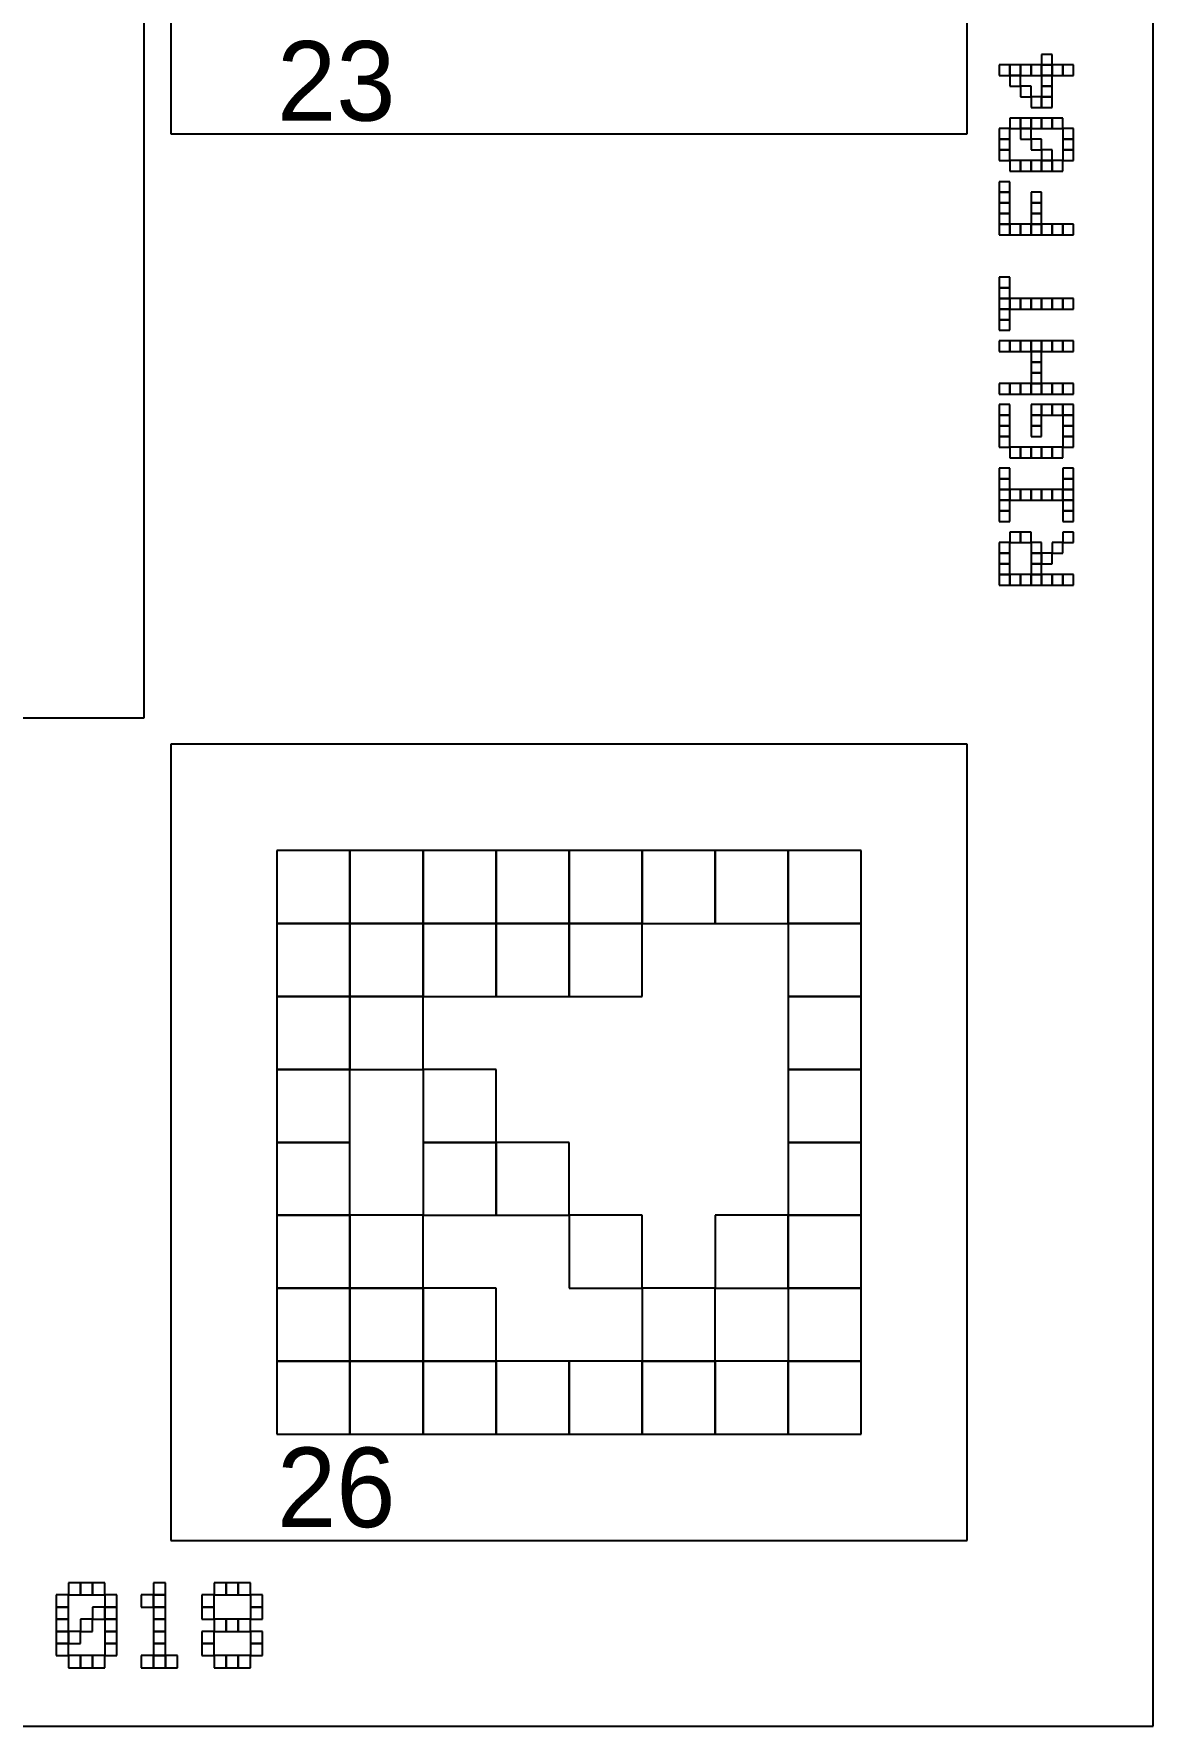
# Model space of a CAD drawing. Extents: x 0 to 150, y -8 to 159.
# Drawn here: x 107.8 to 150, y 0 to 63.8 of the extents above; entities that cross this region are included whole.
import ezdxf

# ---------------------------------------------------------------- set-up
doc = ezdxf.new("R2010")
doc.units = 0
for name, color, linetype in [('BLACK_POCKET', 7, 'CONTINUOUS'), ('BOARD_TEXT', 2, 'CONTINUOUS'), ('CUT', 1, 'CONTINUOUS'), ('LABEL', 3, 'CONTINUOUS'), ('QUIET_ZONE', 4, 'CONTINUOUS'), ('TAG_BOUNDARY', 8, 'CONTINUOUS')]:
    doc.layers.add(name, color=color, linetype=linetype)

msp = doc.modelspace()

# ---------------------------------------------------------------- linework, layer by layer
at = {"layer": 'BLACK_POCKET'}
for p, q in [((119.75, 33), (117, 33)), ((117, 33), (117, 30.25)), ((119.75, 30.25), (119.75, 33)), ((122.5, 33), (119.75, 33)), ((119.75, 33), (119.75, 30.25)), ((122.5, 30.25), (122.5, 33)), ((125.25, 33), (122.5, 33)), ((122.5, 33), (122.5, 30.25)), ((125.25, 30.25), (125.25, 33)), ((128, 33), (125.25, 33)), ((125.25, 33), (125.25, 30.25)), ((128, 30.25), (128, 33)), ((130.75, 33), (128, 33)), ((128, 33), (128, 30.25)), ((130.75, 30.25), (130.75, 33)), ((133.5, 33), (130.75, 33)), ((130.75, 33), (130.75, 30.25)), ((133.5, 30.25), (133.5, 33)), ((136.25, 33), (133.5, 33)), ((133.5, 33), (133.5, 30.25)), ((136.25, 30.25), (136.25, 33)), ((139, 33), (136.25, 33)), ((136.25, 33), (136.25, 30.25)), ((139, 30.25), (139, 33)), ((117, 30.25), (119.75, 30.25)), ((119.75, 30.25), (117, 30.25)), ((117, 30.25), (117, 27.5)), ((119.75, 30.25), (122.5, 30.25)), ((119.75, 27.5), (119.75, 30.25)), ((122.5, 30.25), (119.75, 30.25)), ((119.75, 30.25), (119.75, 27.5)), ((122.5, 30.25), (125.25, 30.25)), ((122.5, 27.5), (122.5, 30.25)), ((125.25, 30.25), (122.5, 30.25)), ((122.5, 30.25), (122.5, 27.5)), ((125.25, 30.25), (128, 30.25)), ((125.25, 27.5), (125.25, 30.25)), ((128, 30.25), (125.25, 30.25)), ((125.25, 30.25), (125.25, 27.5)), ((128, 30.25), (130.75, 30.25)), ((128, 27.5), (128, 30.25)), ((130.75, 30.25), (128, 30.25)), ((128, 30.25), (128, 27.5)), ((130.75, 30.25), (133.5, 30.25)), ((130.75, 27.5), (130.75, 30.25)), ((133.5, 30.25), (136.25, 30.25)), ((136.25, 30.25), (139, 30.25)), ((139, 30.25), (136.25, 30.25)), ((136.25, 30.25), (136.25, 27.5)), ((139, 27.5), (139, 30.25)), ((117, 27.5), (119.75, 27.5)), ((119.75, 27.5), (117, 27.5)), ((117, 27.5), (117, 24.75)), ((119.75, 27.5), (122.5, 27.5)), ((119.75, 24.75), (119.75, 27.5)), ((122.5, 27.5), (119.75, 27.5)), ((119.75, 27.5), (119.75, 24.75)), ((122.5, 27.5), (125.25, 27.5)), ((122.5, 24.75), (122.5, 27.5)), ((125.25, 27.5), (128, 27.5)), ((128, 27.5), (130.75, 27.5)), ((136.25, 27.5), (139, 27.5)), ((139, 27.5), (136.25, 27.5)), ((136.25, 27.5), (136.25, 24.75)), ((139, 24.75), (139, 27.5)), ((117, 24.75), (119.75, 24.75)), ((119.75, 24.75), (117, 24.75)), ((117, 24.75), (117, 22)), ((119.75, 24.75), (122.5, 24.75)), ((119.75, 22), (119.75, 24.75)), ((125.25, 24.75), (122.5, 24.75)), ((122.5, 24.75), (122.5, 22)), ((125.25, 22), (125.25, 24.75)), ((136.25, 24.75), (139, 24.75)), ((139, 24.75), (136.25, 24.75)), ((136.25, 24.75), (136.25, 22)), ((139, 22), (139, 24.75)), ((117, 22), (119.75, 22)), ((119.75, 22), (117, 22)), ((117, 22), (117, 19.25)), ((119.75, 19.25), (119.75, 22)), ((122.5, 22), (125.25, 22)), ((125.25, 22), (122.5, 22)), ((122.5, 22), (122.5, 19.25)), ((125.25, 19.25), (125.25, 22)), ((128, 22), (125.25, 22)), ((125.25, 22), (125.25, 19.25)), ((128, 19.25), (128, 22)), ((136.25, 22), (139, 22)), ((139, 22), (136.25, 22)), ((136.25, 22), (136.25, 19.25)), ((139, 19.25), (139, 22)), ((117, 19.25), (119.75, 19.25)), ((119.75, 19.25), (117, 19.25)), ((117, 19.25), (117, 16.5)), ((119.75, 16.5), (119.75, 19.25)), ((122.5, 19.25), (119.75, 19.25)), ((119.75, 19.25), (119.75, 16.5)), ((122.5, 19.25), (125.25, 19.25)), ((122.5, 16.5), (122.5, 19.25)), ((125.25, 19.25), (128, 19.25)), ((130.75, 19.25), (128, 19.25)), ((128, 19.25), (128, 16.5)), ((130.75, 16.5), (130.75, 19.25)), ((136.25, 19.25), (133.5, 19.25)), ((133.5, 19.25), (133.5, 16.5)), ((136.25, 19.25), (139, 19.25)), ((136.25, 16.5), (136.25, 19.25)), ((139, 19.25), (136.25, 19.25)), ((136.25, 19.25), (136.25, 16.5)), ((139, 16.5), (139, 19.25)), ((117, 16.5), (119.75, 16.5)), ((119.75, 16.5), (117, 16.5)), ((117, 16.5), (117, 13.75)), ((119.75, 16.5), (122.5, 16.5)), ((119.75, 13.75), (119.75, 16.5)), ((122.5, 16.5), (119.75, 16.5)), ((119.75, 16.5), (119.75, 13.75)), ((122.5, 13.75), (122.5, 16.5)), ((125.25, 16.5), (122.5, 16.5)), ((122.5, 16.5), (122.5, 13.75)), ((125.25, 13.75), (125.25, 16.5)), ((128, 16.5), (130.75, 16.5)), ((133.5, 16.5), (130.75, 16.5)), ((130.75, 16.5), (130.75, 13.75)), ((133.5, 16.5), (136.25, 16.5)), ((133.5, 13.75), (133.5, 16.5)), ((136.25, 16.5), (139, 16.5)), ((139, 16.5), (136.25, 16.5)), ((136.25, 16.5), (136.25, 13.75)), ((139, 13.75), (139, 16.5)), ((117, 13.75), (119.75, 13.75)), ((119.75, 13.75), (117, 13.75)), ((117, 13.75), (117, 11)), ((119.75, 13.75), (122.5, 13.75)), ((119.75, 11), (119.75, 13.75)), ((122.5, 13.75), (119.75, 13.75)), ((119.75, 13.75), (119.75, 11)), ((122.5, 13.75), (125.25, 13.75)), ((122.5, 11), (122.5, 13.75)), ((125.25, 13.75), (122.5, 13.75)), ((122.5, 13.75), (122.5, 11)), ((125.25, 11), (125.25, 13.75)), ((128, 13.75), (125.25, 13.75)), ((125.25, 13.75), (125.25, 11)), ((128, 11), (128, 13.75)), ((130.75, 13.75), (128, 13.75)), ((128, 13.75), (128, 11)), ((130.75, 13.75), (133.5, 13.75)), ((130.75, 11), (130.75, 13.75)), ((133.5, 13.75), (130.75, 13.75)), ((130.75, 13.75), (130.75, 11)), ((133.5, 11), (133.5, 13.75)), ((136.25, 13.75), (133.5, 13.75)), ((133.5, 13.75), (133.5, 11)), ((136.25, 13.75), (139, 13.75)), ((136.25, 11), (136.25, 13.75)), ((139, 13.75), (136.25, 13.75)), ((136.25, 13.75), (136.25, 11)), ((139, 11), (139, 13.75)), ((117, 11), (119.75, 11)), ((119.75, 11), (122.5, 11)), ((122.5, 11), (125.25, 11)), ((125.25, 11), (128, 11)), ((128, 11), (130.75, 11)), ((130.75, 11), (133.5, 11)), ((133.5, 11), (136.25, 11)), ((136.25, 11), (139, 11))]:
    msp.add_line(p, q, dxfattribs=at)
at = {"layer": 'BOARD_TEXT'}
for p, q in [((144.6, 62.6), (144.2, 62.6)), ((144.2, 62.6), (144.2, 62.2)), ((144.6, 62.2), (144.6, 62.6)), ((145, 62.6), (144.6, 62.6)), ((144.6, 62.6), (144.6, 62.2)), ((145, 62.2), (145, 62.6)), ((145.4, 62.6), (145, 62.6)), ((145, 62.6), (145, 62.2)), ((145.4, 62.2), (145.4, 62.6)), ((145.8, 62.6), (145.4, 62.6)), ((145.4, 62.6), (145.4, 62.2)), ((146.2, 63), (145.8, 63)), ((145.8, 63), (145.8, 62.6)), ((145.8, 62.2), (145.8, 62.6)), ((146.2, 62.6), (145.8, 62.6)), ((145.8, 62.6), (145.8, 62.2)), ((145.8, 62.6), (146.2, 62.6)), ((146.2, 62.6), (146.2, 63)), ((146.2, 62.2), (146.2, 62.6)), ((146.6, 62.6), (146.2, 62.6)), ((146.2, 62.6), (146.2, 62.2)), ((146.6, 62.2), (146.6, 62.6)), ((147, 62.6), (146.6, 62.6)), ((146.6, 62.6), (146.6, 62.2)), ((147, 62.2), (147, 62.6)), ((144.2, 62.2), (144.6, 62.2)), ((145, 62.2), (144.6, 62.2)), ((144.6, 62.2), (144.6, 61.8)), ((144.6, 62.2), (145, 62.2)), ((145, 61.8), (145, 62.2)), ((145, 62.2), (145.4, 62.2)), ((145.4, 62.2), (145.8, 62.2)), ((146.2, 62.2), (145.8, 62.2)), ((145.8, 62.2), (145.8, 61.8)), ((145.8, 62.2), (146.2, 62.2)), ((146.2, 61.8), (146.2, 62.2)), ((146.2, 62.2), (146.6, 62.2)), ((146.6, 62.2), (147, 62.2)), ((144.6, 61.8), (145, 61.8)), ((145.4, 61.8), (145, 61.8)), ((145, 61.8), (145, 61.4)), ((145, 61.4), (145.4, 61.4)), ((145.4, 61.4), (145.4, 61.8)), ((145.8, 61.4), (145.4, 61.4)), ((145.4, 61.4), (145.4, 61)), ((146.2, 61.8), (145.8, 61.8)), ((145.8, 61.8), (145.8, 61.4)), ((145.8, 61.8), (146.2, 61.8)), ((145.8, 61), (145.8, 61.4)), ((146.2, 61.4), (145.8, 61.4)), ((145.8, 61.4), (145.8, 61)), ((145.8, 61.4), (146.2, 61.4)), ((146.2, 61.4), (146.2, 61.8)), ((146.2, 61), (146.2, 61.4)), ((145, 60.6), (144.6, 60.6)), ((144.6, 60.6), (144.6, 60.2)), ((145, 60.2), (145, 60.6)), ((145.4, 60.6), (145, 60.6)), ((145, 60.6), (145, 60.2)), ((145.4, 61), (145.8, 61)), ((145.4, 60.2), (145.4, 60.6)), ((145.8, 60.6), (145.4, 60.6)), ((145.4, 60.6), (145.4, 60.2)), ((145.8, 61), (146.2, 61)), ((145.8, 60.2), (145.8, 60.6)), ((146.2, 60.6), (145.8, 60.6)), ((145.8, 60.6), (145.8, 60.2)), ((146.2, 60.2), (146.2, 60.6)), ((146.6, 60.6), (146.2, 60.6)), ((146.2, 60.6), (146.2, 60.2)), ((146.6, 60.2), (146.6, 60.6)), ((144.6, 60.2), (144.2, 60.2)), ((144.2, 60.2), (144.2, 59.8)), ((144.6, 59.8), (144.6, 60.2)), ((144.6, 60.2), (145, 60.2)), ((145.4, 60.2), (145, 60.2)), ((145, 60.2), (145, 59.8)), ((145, 60.2), (145.4, 60.2)), ((145.4, 59.8), (145.4, 60.2)), ((145.4, 60.2), (145.8, 60.2)), ((145.8, 60.2), (146.2, 60.2)), ((146.2, 60.2), (146.6, 60.2)), ((147, 60.2), (146.6, 60.2)), ((146.6, 60.2), (146.6, 59.8)), ((147, 59.8), (147, 60.2)), ((144.6, 59.8), (144.2, 59.8)), ((144.2, 59.8), (144.2, 59.4)), ((144.2, 59.8), (144.6, 59.8)), ((144.6, 59.4), (144.2, 59.4)), ((144.2, 59.4), (144.2, 59)), ((144.2, 59.4), (144.6, 59.4)), ((144.6, 59.4), (144.6, 59.8)), ((144.6, 59), (144.6, 59.4)), ((145, 59.8), (145.4, 59.8)), ((145.8, 59.8), (145.4, 59.8)), ((145.4, 59.8), (145.4, 59.4)), ((145.4, 59.4), (145.8, 59.4)), ((145.8, 59.4), (145.8, 59.8)), ((146.2, 59.4), (145.8, 59.4)), ((145.8, 59.4), (145.8, 59)), ((146.2, 59), (146.2, 59.4)), ((147, 59.8), (146.6, 59.8)), ((146.6, 59.8), (146.6, 59.4)), ((146.6, 59.8), (147, 59.8)), ((147, 59.4), (146.6, 59.4)), ((146.6, 59.4), (146.6, 59)), ((146.6, 59.4), (147, 59.4)), ((147, 59.4), (147, 59.8)), ((147, 59), (147, 59.4)), ((144.2, 59), (144.6, 59)), ((145, 59), (144.6, 59)), ((144.6, 59), (144.6, 58.6)), ((145, 58.6), (145, 59)), ((145.4, 59), (145, 59)), ((145, 59), (145, 58.6)), ((145.4, 58.6), (145.4, 59)), ((145.8, 59), (145.4, 59)), ((145.4, 59), (145.4, 58.6)), ((145.8, 58.6), (145.8, 59)), ((146.2, 59), (145.8, 59)), ((145.8, 59), (145.8, 58.6)), ((145.8, 59), (146.2, 59)), ((146.2, 58.6), (146.2, 59)), ((146.6, 59), (146.2, 59)), ((146.2, 59), (146.2, 58.6)), ((146.6, 58.6), (146.6, 59)), ((146.6, 59), (147, 59)), ((144.6, 58.2), (144.2, 58.2)), ((144.2, 58.2), (144.2, 57.8)), ((144.6, 58.6), (145, 58.6)), ((144.6, 57.8), (144.6, 58.2)), ((145, 58.6), (145.4, 58.6)), ((145.4, 58.6), (145.8, 58.6)), ((145.8, 58.6), (146.2, 58.6)), ((146.2, 58.6), (146.6, 58.6)), ((144.6, 57.8), (144.2, 57.8)), ((144.2, 57.8), (144.2, 57.4)), ((144.2, 57.8), (144.6, 57.8)), ((144.6, 57.4), (144.2, 57.4)), ((144.2, 57.4), (144.2, 57)), ((144.2, 57.4), (144.6, 57.4)), ((144.6, 57.4), (144.6, 57.8)), ((144.6, 57), (144.6, 57.4)), ((145.8, 57.8), (145.4, 57.8)), ((145.4, 57.8), (145.4, 57.4)), ((145.8, 57.4), (145.4, 57.4)), ((145.4, 57.4), (145.4, 57)), ((145.4, 57.4), (145.8, 57.4)), ((145.8, 57.4), (145.8, 57.8)), ((145.8, 57), (145.8, 57.4)), ((144.6, 57), (144.2, 57)), ((144.2, 57), (144.2, 56.6)), ((144.2, 57), (144.6, 57)), ((144.6, 56.6), (144.6, 57)), ((145.8, 57), (145.4, 57)), ((145.4, 57), (145.4, 56.6)), ((145.4, 57), (145.8, 57)), ((145.8, 56.6), (145.8, 57)), ((144.6, 56.6), (144.2, 56.6)), ((144.2, 56.6), (144.2, 56.2)), ((144.2, 56.6), (144.6, 56.6)), ((144.2, 56.2), (144.6, 56.2)), ((144.6, 56.2), (144.6, 56.6)), ((145, 56.6), (144.6, 56.6)), ((144.6, 56.6), (144.6, 56.2)), ((144.6, 56.2), (145, 56.2)), ((145, 56.2), (145, 56.6)), ((145.4, 56.6), (145, 56.6)), ((145, 56.6), (145, 56.2)), ((145, 56.2), (145.4, 56.2)), ((145.4, 56.2), (145.4, 56.6)), ((145.8, 56.6), (145.4, 56.6)), ((145.4, 56.6), (145.4, 56.2)), ((145.4, 56.6), (145.8, 56.6)), ((145.4, 56.2), (145.8, 56.2)), ((145.8, 56.2), (145.8, 56.6)), ((146.2, 56.6), (145.8, 56.6)), ((145.8, 56.6), (145.8, 56.2)), ((145.8, 56.2), (146.2, 56.2)), ((146.2, 56.2), (146.2, 56.6)), ((146.6, 56.6), (146.2, 56.6)), ((146.2, 56.6), (146.2, 56.2)), ((146.2, 56.2), (146.6, 56.2)), ((146.6, 56.2), (146.6, 56.6)), ((147, 56.6), (146.6, 56.6)), ((146.6, 56.6), (146.6, 56.2)), ((146.6, 56.2), (147, 56.2)), ((147, 56.2), (147, 56.6)), ((144.6, 54.6), (144.2, 54.6)), ((144.2, 54.6), (144.2, 54.2)), ((144.6, 54.2), (144.6, 54.6)), ((144.6, 54.2), (144.2, 54.2)), ((144.2, 54.2), (144.2, 53.8)), ((144.2, 54.2), (144.6, 54.2)), ((144.6, 53.8), (144.2, 53.8)), ((144.2, 53.8), (144.2, 53.4)), ((144.2, 53.8), (144.6, 53.8)), ((144.6, 53.8), (144.6, 54.2)), ((144.6, 53.4), (144.6, 53.8)), ((145, 53.8), (144.6, 53.8)), ((144.6, 53.8), (144.6, 53.4)), ((145, 53.4), (145, 53.8)), ((145.4, 53.8), (145, 53.8)), ((145, 53.8), (145, 53.4)), ((145.4, 53.4), (145.4, 53.8)), ((145.8, 53.8), (145.4, 53.8)), ((145.4, 53.8), (145.4, 53.4)), ((145.8, 53.4), (145.8, 53.8)), ((146.2, 53.8), (145.8, 53.8)), ((145.8, 53.8), (145.8, 53.4)), ((146.2, 53.4), (146.2, 53.8)), ((146.6, 53.8), (146.2, 53.8)), ((146.2, 53.8), (146.2, 53.4)), ((146.6, 53.4), (146.6, 53.8)), ((147, 53.8), (146.6, 53.8)), ((146.6, 53.8), (146.6, 53.4)), ((147, 53.4), (147, 53.8)), ((144.6, 53.4), (144.2, 53.4)), ((144.2, 53.4), (144.2, 53)), ((144.2, 53.4), (144.6, 53.4)), ((144.6, 53), (144.2, 53)), ((144.2, 53), (144.2, 52.6)), ((144.2, 53), (144.6, 53)), ((144.6, 53), (144.6, 53.4)), ((144.6, 53.4), (145, 53.4)), ((144.6, 52.6), (144.6, 53)), ((145, 53.4), (145.4, 53.4)), ((145.4, 53.4), (145.8, 53.4)), ((145.8, 53.4), (146.2, 53.4)), ((146.2, 53.4), (146.6, 53.4)), ((146.6, 53.4), (147, 53.4)), ((144.2, 52.6), (144.6, 52.6)), ((144.6, 52.2), (144.2, 52.2)), ((144.2, 52.2), (144.2, 51.8)), ((144.2, 51.8), (144.6, 51.8)), ((144.6, 51.8), (144.6, 52.2)), ((145, 52.2), (144.6, 52.2)), ((144.6, 52.2), (144.6, 51.8)), ((144.6, 51.8), (145, 51.8)), ((145, 51.8), (145, 52.2)), ((145.4, 52.2), (145, 52.2)), ((145, 52.2), (145, 51.8)), ((145, 51.8), (145.4, 51.8)), ((145.4, 51.8), (145.4, 52.2)), ((145.8, 52.2), (145.4, 52.2)), ((145.4, 52.2), (145.4, 51.8)), ((145.8, 51.8), (145.4, 51.8)), ((145.4, 51.8), (145.4, 51.4)), ((145.4, 51.8), (145.8, 51.8)), ((145.8, 51.8), (145.8, 52.2)), ((146.2, 52.2), (145.8, 52.2)), ((145.8, 52.2), (145.8, 51.8)), ((145.8, 51.4), (145.8, 51.8)), ((145.8, 51.8), (146.2, 51.8)), ((146.2, 51.8), (146.2, 52.2)), ((146.6, 52.2), (146.2, 52.2)), ((146.2, 52.2), (146.2, 51.8)), ((146.2, 51.8), (146.6, 51.8)), ((146.6, 51.8), (146.6, 52.2)), ((147, 52.2), (146.6, 52.2)), ((146.6, 52.2), (146.6, 51.8)), ((146.6, 51.8), (147, 51.8)), ((147, 51.8), (147, 52.2)), ((145.8, 51.4), (145.4, 51.4)), ((145.4, 51.4), (145.4, 51)), ((145.4, 51.4), (145.8, 51.4)), ((145.8, 51), (145.8, 51.4)), ((144.6, 50.6), (144.2, 50.6)), ((144.2, 50.6), (144.2, 50.2)), ((144.6, 50.2), (144.6, 50.6)), ((145, 50.6), (144.6, 50.6)), ((144.6, 50.6), (144.6, 50.2)), ((145, 50.2), (145, 50.6)), ((145.4, 50.6), (145, 50.6)), ((145, 50.6), (145, 50.2)), ((145.8, 51), (145.4, 51)), ((145.4, 51), (145.4, 50.6)), ((145.4, 51), (145.8, 51)), ((145.4, 50.2), (145.4, 50.6)), ((145.8, 50.6), (145.4, 50.6)), ((145.4, 50.6), (145.4, 50.2)), ((145.4, 50.6), (145.8, 50.6)), ((145.8, 50.6), (145.8, 51)), ((145.8, 50.2), (145.8, 50.6)), ((146.2, 50.6), (145.8, 50.6)), ((145.8, 50.6), (145.8, 50.2)), ((146.2, 50.2), (146.2, 50.6)), ((146.6, 50.6), (146.2, 50.6)), ((146.2, 50.6), (146.2, 50.2)), ((146.6, 50.2), (146.6, 50.6)), ((147, 50.6), (146.6, 50.6)), ((146.6, 50.6), (146.6, 50.2)), ((147, 50.2), (147, 50.6)), ((144.2, 50.2), (144.6, 50.2)), ((144.6, 49.8), (144.2, 49.8)), ((144.2, 49.8), (144.2, 49.4)), ((144.6, 50.2), (145, 50.2)), ((144.6, 49.4), (144.6, 49.8)), ((145, 50.2), (145.4, 50.2)), ((145.4, 50.2), (145.8, 50.2)), ((145.8, 49.8), (145.4, 49.8)), ((145.4, 49.8), (145.4, 49.4)), ((145.8, 50.2), (146.2, 50.2)), ((145.8, 49.4), (145.8, 49.8)), ((146.2, 49.8), (145.8, 49.8)), ((145.8, 49.8), (145.8, 49.4)), ((146.2, 50.2), (146.6, 50.2)), ((146.2, 49.4), (146.2, 49.8)), ((146.6, 49.8), (146.2, 49.8)), ((146.2, 49.8), (146.2, 49.4)), ((146.6, 50.2), (147, 50.2)), ((146.6, 49.4), (146.6, 49.8)), ((147, 49.8), (146.6, 49.8)), ((146.6, 49.8), (146.6, 49.4)), ((147, 49.4), (147, 49.8)), ((144.6, 49.4), (144.2, 49.4)), ((144.2, 49.4), (144.2, 49)), ((144.2, 49.4), (144.6, 49.4)), ((144.6, 49), (144.6, 49.4)), ((145.8, 49.4), (145.4, 49.4)), ((145.4, 49.4), (145.4, 49)), ((145.4, 49.4), (145.8, 49.4)), ((145.8, 49), (145.8, 49.4)), ((145.8, 49.4), (146.2, 49.4)), ((146.2, 49.4), (146.6, 49.4)), ((147, 49.4), (146.6, 49.4)), ((146.6, 49.4), (146.6, 49)), ((146.6, 49.4), (147, 49.4)), ((147, 49), (147, 49.4)), ((144.6, 49), (144.2, 49)), ((144.2, 49), (144.2, 48.6)), ((144.2, 49), (144.6, 49)), ((144.6, 48.6), (144.2, 48.6)), ((144.2, 48.6), (144.2, 48.2)), ((144.2, 48.6), (144.6, 48.6)), ((144.6, 48.6), (144.6, 49)), ((144.6, 48.2), (144.6, 48.6)), ((145.8, 49), (145.4, 49)), ((145.4, 49), (145.4, 48.6)), ((145.4, 49), (145.8, 49)), ((145.4, 48.6), (145.8, 48.6)), ((145.8, 48.6), (145.8, 49)), ((147, 49), (146.6, 49)), ((146.6, 49), (146.6, 48.6)), ((146.6, 49), (147, 49)), ((147, 48.6), (146.6, 48.6)), ((146.6, 48.6), (146.6, 48.2)), ((146.6, 48.6), (147, 48.6)), ((147, 48.6), (147, 49)), ((147, 48.2), (147, 48.6)), ((144.2, 48.2), (144.6, 48.2)), ((145, 48.2), (144.6, 48.2)), ((144.6, 48.2), (144.6, 47.8)), ((145, 47.8), (145, 48.2)), ((145.4, 48.2), (145, 48.2)), ((145, 48.2), (145, 47.8)), ((145.4, 47.8), (145.4, 48.2)), ((145.8, 48.2), (145.4, 48.2)), ((145.4, 48.2), (145.4, 47.8)), ((145.8, 47.8), (145.8, 48.2)), ((146.2, 48.2), (145.8, 48.2)), ((145.8, 48.2), (145.8, 47.8)), ((146.2, 47.8), (146.2, 48.2)), ((146.6, 48.2), (146.2, 48.2)), ((146.2, 48.2), (146.2, 47.8)), ((146.6, 47.8), (146.6, 48.2)), ((146.6, 48.2), (147, 48.2)), ((144.6, 47.4), (144.2, 47.4)), ((144.2, 47.4), (144.2, 47)), ((144.6, 47.8), (145, 47.8)), ((144.6, 47), (144.6, 47.4)), ((145, 47.8), (145.4, 47.8)), ((145.4, 47.8), (145.8, 47.8)), ((145.8, 47.8), (146.2, 47.8)), ((146.2, 47.8), (146.6, 47.8)), ((147, 47.4), (146.6, 47.4)), ((146.6, 47.4), (146.6, 47)), ((147, 47), (147, 47.4)), ((144.6, 47), (144.2, 47)), ((144.2, 47), (144.2, 46.6)), ((144.2, 47), (144.6, 47)), ((144.6, 46.6), (144.2, 46.6)), ((144.2, 46.6), (144.2, 46.2)), ((144.2, 46.6), (144.6, 46.6)), ((144.6, 46.6), (144.6, 47)), ((144.6, 46.2), (144.6, 46.6)), ((145, 46.6), (144.6, 46.6)), ((144.6, 46.6), (144.6, 46.2)), ((145, 46.2), (145, 46.6)), ((145.4, 46.6), (145, 46.6)), ((145, 46.6), (145, 46.2)), ((145.4, 46.2), (145.4, 46.6)), ((145.8, 46.6), (145.4, 46.6)), ((145.4, 46.6), (145.4, 46.2)), ((145.8, 46.2), (145.8, 46.6)), ((146.2, 46.6), (145.8, 46.6)), ((145.8, 46.6), (145.8, 46.2)), ((146.2, 46.2), (146.2, 46.6)), ((146.6, 46.6), (146.2, 46.6)), ((146.2, 46.6), (146.2, 46.2)), ((147, 47), (146.6, 47)), ((146.6, 47), (146.6, 46.6)), ((146.6, 47), (147, 47)), ((146.6, 46.2), (146.6, 46.6)), ((147, 46.6), (146.6, 46.6)), ((146.6, 46.6), (146.6, 46.2)), ((146.6, 46.6), (147, 46.6)), ((147, 46.6), (147, 47)), ((147, 46.2), (147, 46.6)), ((144.6, 46.2), (144.2, 46.2)), ((144.2, 46.2), (144.2, 45.8)), ((144.2, 46.2), (144.6, 46.2)), ((144.6, 45.8), (144.6, 46.2)), ((144.6, 46.2), (145, 46.2)), ((145, 46.2), (145.4, 46.2)), ((145.4, 46.2), (145.8, 46.2)), ((145.8, 46.2), (146.2, 46.2)), ((146.2, 46.2), (146.6, 46.2)), ((147, 46.2), (146.6, 46.2)), ((146.6, 46.2), (146.6, 45.8)), ((146.6, 46.2), (147, 46.2)), ((147, 45.8), (147, 46.2)), ((144.6, 45.8), (144.2, 45.8)), ((144.2, 45.8), (144.2, 45.4)), ((144.2, 45.8), (144.6, 45.8)), ((144.2, 45.4), (144.6, 45.4)), ((144.6, 45.4), (144.6, 45.8)), ((147, 45.8), (146.6, 45.8)), ((146.6, 45.8), (146.6, 45.4)), ((146.6, 45.8), (147, 45.8)), ((146.6, 45.4), (147, 45.4)), ((147, 45.4), (147, 45.8)), ((145, 45), (144.6, 45)), ((144.6, 45), (144.6, 44.6)), ((145, 44.6), (145, 45)), ((145.4, 45), (145, 45)), ((145, 45), (145, 44.6)), ((145.4, 44.6), (145.4, 45)), ((147, 45), (146.6, 45)), ((146.6, 45), (146.6, 44.6)), ((147, 44.6), (147, 45)), ((144.6, 44.6), (144.2, 44.6)), ((144.2, 44.6), (144.2, 44.2)), ((144.6, 44.2), (144.2, 44.2)), ((144.2, 44.2), (144.2, 43.8)), ((144.2, 44.2), (144.6, 44.2)), ((144.6, 44.2), (144.6, 44.6)), ((144.6, 44.6), (145, 44.6)), ((144.6, 43.8), (144.6, 44.2)), ((145, 44.6), (145.4, 44.6)), ((145.8, 44.6), (145.4, 44.6)), ((145.4, 44.6), (145.4, 44.2)), ((145.8, 44.2), (145.4, 44.2)), ((145.4, 44.2), (145.4, 43.8)), ((145.4, 44.2), (145.8, 44.2)), ((145.8, 44.2), (145.8, 44.6)), ((145.8, 43.8), (145.8, 44.2)), ((146.2, 44.2), (145.8, 44.2)), ((145.8, 44.2), (145.8, 43.8)), ((146.6, 44.6), (146.2, 44.6)), ((146.2, 44.6), (146.2, 44.2)), ((146.2, 43.8), (146.2, 44.2)), ((146.2, 44.2), (146.6, 44.2)), ((146.6, 44.2), (146.6, 44.6)), ((146.6, 44.6), (147, 44.6)), ((144.6, 43.8), (144.2, 43.8)), ((144.2, 43.8), (144.2, 43.4)), ((144.2, 43.8), (144.6, 43.8)), ((144.6, 43.4), (144.2, 43.4)), ((144.2, 43.4), (144.2, 43)), ((144.2, 43.4), (144.6, 43.4)), ((144.6, 43.4), (144.6, 43.8)), ((144.6, 43), (144.6, 43.4)), ((145, 43.4), (144.6, 43.4)), ((144.6, 43.4), (144.6, 43)), ((145, 43), (145, 43.4)), ((145.4, 43.4), (145, 43.4)), ((145, 43.4), (145, 43)), ((145.8, 43.8), (145.4, 43.8)), ((145.4, 43.8), (145.4, 43.4)), ((145.4, 43.8), (145.8, 43.8)), ((145.4, 43), (145.4, 43.4)), ((145.8, 43.4), (145.4, 43.4)), ((145.4, 43.4), (145.4, 43)), ((145.4, 43.4), (145.8, 43.4)), ((145.8, 43.4), (145.8, 43.8)), ((145.8, 43.8), (146.2, 43.8)), ((145.8, 43), (145.8, 43.4)), ((146.2, 43.4), (145.8, 43.4)), ((145.8, 43.4), (145.8, 43)), ((146.2, 43), (146.2, 43.4)), ((146.6, 43.4), (146.2, 43.4)), ((146.2, 43.4), (146.2, 43)), ((146.6, 43), (146.6, 43.4)), ((147, 43.4), (146.6, 43.4)), ((146.6, 43.4), (146.6, 43)), ((147, 43), (147, 43.4)), ((144.2, 43), (144.6, 43)), ((144.6, 43), (145, 43)), ((145, 43), (145.4, 43)), ((145.4, 43), (145.8, 43)), ((145.8, 43), (146.2, 43)), ((146.2, 43), (146.6, 43)), ((146.6, 43), (147, 43)), ((109.6, 5.4), (109.142857, 5.4)), ((109.142857, 5.4), (109.142857, 4.942857)), ((109.6, 4.942857), (109.6, 5.4)), ((110.057143, 5.4), (109.6, 5.4)), ((109.6, 5.4), (109.6, 4.942857)), ((110.057143, 4.942857), (110.057143, 5.4)), ((110.514286, 5.4), (110.057143, 5.4)), ((110.057143, 5.4), (110.057143, 4.942857)), ((110.514286, 4.942857), (110.514286, 5.4)), ((112.8, 5.4), (112.342857, 5.4)), ((112.342857, 5.4), (112.342857, 4.942857)), ((112.8, 4.942857), (112.8, 5.4)), ((115.085714, 5.4), (114.628571, 5.4)), ((114.628571, 5.4), (114.628571, 4.942857)), ((115.085714, 4.942857), (115.085714, 5.4)), ((115.542857, 5.4), (115.085714, 5.4)), ((115.085714, 5.4), (115.085714, 4.942857)), ((115.542857, 4.942857), (115.542857, 5.4)), ((116, 5.4), (115.542857, 5.4)), ((115.542857, 5.4), (115.542857, 4.942857)), ((116, 4.942857), (116, 5.4)), ((109.142857, 4.942857), (108.685714, 4.942857)), ((108.685714, 4.942857), (108.685714, 4.485714)), ((108.685714, 4.485714), (109.142857, 4.485714)), ((109.142857, 4.485714), (108.685714, 4.485714)), ((108.685714, 4.485714), (108.685714, 4.028571)), ((109.142857, 4.942857), (109.6, 4.942857)), ((109.142857, 4.485714), (109.142857, 4.942857)), ((109.142857, 4.028571), (109.142857, 4.485714)), ((109.6, 4.942857), (110.057143, 4.942857)), ((110.057143, 4.942857), (110.514286, 4.942857)), ((110.514286, 4.485714), (110.057143, 4.485714)), ((110.057143, 4.485714), (110.057143, 4.028571)), ((110.971429, 4.942857), (110.514286, 4.942857)), ((110.514286, 4.942857), (110.514286, 4.485714)), ((110.514286, 4.485714), (110.971429, 4.485714)), ((110.514286, 4.028571), (110.514286, 4.485714)), ((110.971429, 4.485714), (110.514286, 4.485714)), ((110.514286, 4.485714), (110.514286, 4.028571)), ((110.971429, 4.485714), (110.971429, 4.942857)), ((110.971429, 4.028571), (110.971429, 4.485714)), ((112.342857, 4.942857), (111.885714, 4.942857)), ((111.885714, 4.942857), (111.885714, 4.485714)), ((111.885714, 4.485714), (112.342857, 4.485714)), ((112.342857, 4.942857), (112.8, 4.942857)), ((112.342857, 4.485714), (112.342857, 4.942857)), ((112.8, 4.942857), (112.342857, 4.942857)), ((112.342857, 4.942857), (112.342857, 4.485714)), ((112.342857, 4.485714), (112.8, 4.485714)), ((112.8, 4.485714), (112.342857, 4.485714)), ((112.342857, 4.485714), (112.342857, 4.028571)), ((112.8, 4.485714), (112.8, 4.942857)), ((112.8, 4.028571), (112.8, 4.485714)), ((114.628571, 4.942857), (114.171429, 4.942857)), ((114.171429, 4.942857), (114.171429, 4.485714)), ((114.171429, 4.485714), (114.628571, 4.485714)), ((114.628571, 4.485714), (114.171429, 4.485714)), ((114.171429, 4.485714), (114.171429, 4.028571)), ((114.628571, 4.942857), (115.085714, 4.942857)), ((114.628571, 4.485714), (114.628571, 4.942857)), ((114.628571, 4.028571), (114.628571, 4.485714)), ((115.085714, 4.942857), (115.542857, 4.942857)), ((115.542857, 4.942857), (116, 4.942857)), ((116.457143, 4.942857), (116, 4.942857)), ((116, 4.942857), (116, 4.485714)), ((116, 4.485714), (116.457143, 4.485714)), ((116.457143, 4.485714), (116, 4.485714)), ((116, 4.485714), (116, 4.028571)), ((116.457143, 4.485714), (116.457143, 4.942857)), ((116.457143, 4.028571), (116.457143, 4.485714)), ((108.685714, 4.028571), (109.142857, 4.028571)), ((109.142857, 4.028571), (108.685714, 4.028571)), ((108.685714, 4.028571), (108.685714, 3.571429)), ((109.142857, 3.571429), (109.142857, 4.028571)), ((110.057143, 4.028571), (109.6, 4.028571)), ((109.6, 4.028571), (109.6, 3.571429)), ((110.057143, 4.028571), (110.514286, 4.028571)), ((110.057143, 3.571429), (110.057143, 4.028571)), ((110.514286, 4.028571), (110.971429, 4.028571)), ((110.971429, 4.028571), (110.514286, 4.028571)), ((110.514286, 4.028571), (110.514286, 3.571429)), ((110.971429, 3.571429), (110.971429, 4.028571)), ((112.342857, 4.028571), (112.8, 4.028571)), ((112.8, 4.028571), (112.342857, 4.028571)), ((112.342857, 4.028571), (112.342857, 3.571429)), ((112.8, 3.571429), (112.8, 4.028571)), ((114.171429, 4.028571), (114.628571, 4.028571)), ((115.085714, 4.028571), (114.628571, 4.028571)), ((114.628571, 4.028571), (114.628571, 3.571429)), ((115.085714, 3.571429), (115.085714, 4.028571)), ((115.542857, 4.028571), (115.085714, 4.028571)), ((115.085714, 4.028571), (115.085714, 3.571429)), ((115.542857, 3.571429), (115.542857, 4.028571)), ((116, 4.028571), (115.542857, 4.028571)), ((115.542857, 4.028571), (115.542857, 3.571429)), ((116, 4.028571), (116.457143, 4.028571)), ((116, 3.571429), (116, 4.028571)), ((108.685714, 3.571429), (109.142857, 3.571429)), ((109.142857, 3.571429), (108.685714, 3.571429)), ((108.685714, 3.571429), (108.685714, 3.114286)), ((109.142857, 3.114286), (109.142857, 3.571429)), ((109.6, 3.571429), (109.142857, 3.571429)), ((109.142857, 3.571429), (109.142857, 3.114286)), ((109.6, 3.571429), (110.057143, 3.571429)), ((109.6, 3.114286), (109.6, 3.571429)), ((110.514286, 3.571429), (110.971429, 3.571429)), ((110.971429, 3.571429), (110.514286, 3.571429)), ((110.514286, 3.571429), (110.514286, 3.114286)), ((110.971429, 3.114286), (110.971429, 3.571429)), ((112.342857, 3.571429), (112.8, 3.571429)), ((112.8, 3.571429), (112.342857, 3.571429)), ((112.342857, 3.571429), (112.342857, 3.114286)), ((112.8, 3.114286), (112.8, 3.571429)), ((114.628571, 3.571429), (114.171429, 3.571429)), ((114.171429, 3.571429), (114.171429, 3.114286)), ((114.628571, 3.571429), (115.085714, 3.571429)), ((114.628571, 3.114286), (114.628571, 3.571429)), ((115.085714, 3.571429), (115.542857, 3.571429)), ((115.542857, 3.571429), (116, 3.571429)), ((116.457143, 3.571429), (116, 3.571429)), ((116, 3.571429), (116, 3.114286)), ((116.457143, 3.114286), (116.457143, 3.571429)), ((108.685714, 3.114286), (109.142857, 3.114286)), ((109.142857, 3.114286), (108.685714, 3.114286)), ((108.685714, 3.114286), (108.685714, 2.657143)), ((108.685714, 2.657143), (109.142857, 2.657143)), ((109.142857, 3.114286), (109.6, 3.114286)), ((109.142857, 2.657143), (109.142857, 3.114286)), ((109.6, 2.657143), (109.142857, 2.657143)), ((109.142857, 2.657143), (109.142857, 2.2)), ((109.6, 2.2), (109.6, 2.657143)), ((110.057143, 2.657143), (109.6, 2.657143)), ((109.6, 2.657143), (109.6, 2.2)), ((110.057143, 2.2), (110.057143, 2.657143)), ((110.514286, 2.657143), (110.057143, 2.657143)), ((110.057143, 2.657143), (110.057143, 2.2)), ((110.514286, 3.114286), (110.971429, 3.114286)), ((110.971429, 3.114286), (110.514286, 3.114286)), ((110.514286, 3.114286), (110.514286, 2.657143)), ((110.514286, 2.657143), (110.971429, 2.657143)), ((110.514286, 2.2), (110.514286, 2.657143)), ((110.971429, 2.657143), (110.971429, 3.114286)), ((112.342857, 2.657143), (111.885714, 2.657143)), ((111.885714, 2.657143), (111.885714, 2.2)), ((112.342857, 3.114286), (112.8, 3.114286)), ((112.8, 3.114286), (112.342857, 3.114286)), ((112.342857, 3.114286), (112.342857, 2.657143)), ((112.342857, 2.657143), (112.8, 2.657143)), ((112.342857, 2.2), (112.342857, 2.657143)), ((112.8, 2.657143), (112.342857, 2.657143)), ((112.342857, 2.657143), (112.342857, 2.2)), ((112.8, 2.657143), (112.8, 3.114286)), ((112.8, 2.2), (112.8, 2.657143)), ((113.257143, 2.657143), (112.8, 2.657143)), ((112.8, 2.657143), (112.8, 2.2)), ((113.257143, 2.2), (113.257143, 2.657143)), ((114.171429, 3.114286), (114.628571, 3.114286)), ((114.628571, 3.114286), (114.171429, 3.114286)), ((114.171429, 3.114286), (114.171429, 2.657143)), ((114.171429, 2.657143), (114.628571, 2.657143)), ((114.628571, 2.657143), (114.628571, 3.114286)), ((115.085714, 2.657143), (114.628571, 2.657143)), ((114.628571, 2.657143), (114.628571, 2.2)), ((115.085714, 2.2), (115.085714, 2.657143)), ((115.542857, 2.657143), (115.085714, 2.657143)), ((115.085714, 2.657143), (115.085714, 2.2)), ((115.542857, 2.2), (115.542857, 2.657143)), ((116, 2.657143), (115.542857, 2.657143)), ((115.542857, 2.657143), (115.542857, 2.2)), ((116, 3.114286), (116.457143, 3.114286)), ((116.457143, 3.114286), (116, 3.114286)), ((116, 3.114286), (116, 2.657143)), ((116, 2.657143), (116.457143, 2.657143)), ((116, 2.2), (116, 2.657143)), ((116.457143, 2.657143), (116.457143, 3.114286)), ((109.142857, 2.2), (109.6, 2.2)), ((109.6, 2.2), (110.057143, 2.2)), ((110.057143, 2.2), (110.514286, 2.2)), ((111.885714, 2.2), (112.342857, 2.2)), ((112.342857, 2.2), (112.8, 2.2)), ((112.8, 2.2), (113.257143, 2.2)), ((114.628571, 2.2), (115.085714, 2.2)), ((115.085714, 2.2), (115.542857, 2.2)), ((115.542857, 2.2), (116, 2.2))]:
    msp.add_line(p, q, dxfattribs=at)
at = {"layer": 'CUT'}
for p, q in [((150, 0), (150, 150)), ((0, 0), (150, 0))]:
    msp.add_line(p, q, dxfattribs=at)
at = {"layer": 'QUIET_ZONE'}
for p, q in [((112, 38), (112, 112)), ((113, 90), (113, 60)), ((143, 60), (143, 90)), ((113, 60), (143, 60)), ((38, 38), (112, 38)), ((143, 37), (113, 37)), ((113, 37), (113, 7)), ((143, 7), (143, 37)), ((113, 7), (143, 7))]:
    msp.add_line(p, q, dxfattribs=at)
at = {"layer": 'TAG_BOUNDARY'}
for p, q in [((139, 33), (117, 33)), ((117, 33), (117, 11)), ((139, 11), (139, 33)), ((117, 11), (139, 11))]:
    msp.add_line(p, q, dxfattribs=at)

# ---------------------------------------------------------------- texts
at = {"layer": 'LABEL'}
for s, p in [('23', (117, 60.5)), ('26', (117, 7.5))]:
    msp.add_text(s, height=3, dxfattribs=at).set_placement(p)

doc.saveas('drawing.dxf')
